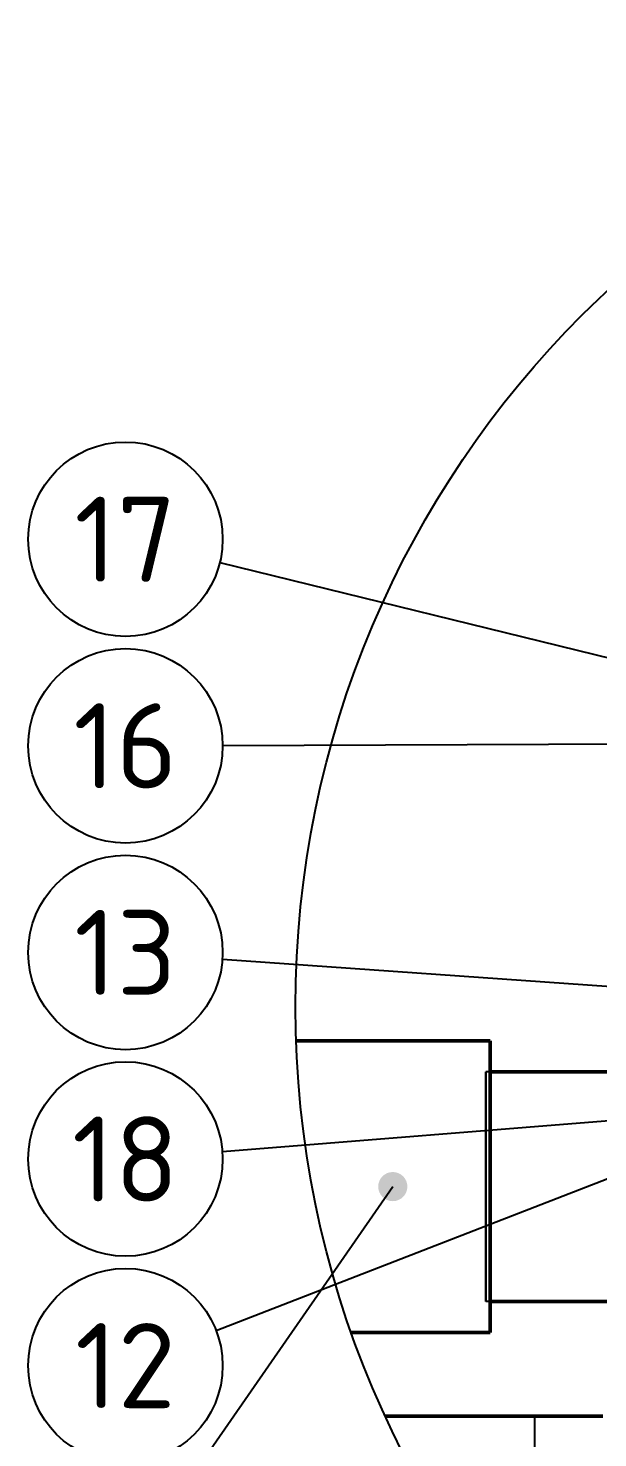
# Model space of a CAD drawing. Header units: millimetres. Extents: x 0 to 594, y 0 to 420.
# Drawn here: x 289.4 to 312.8, y 308.8 to 366.8 of the extents above; entities that cross this region are included whole.
import ezdxf
from ezdxf.enums import TextEntityAlignment as Align

# ---------------------------------------------------------------- set-up
doc = ezdxf.new("R2010")
doc.units = ezdxf.units.MM
doc.linetypes.add('ISO02-TRAZOS', pattern=[3.75, 3, -0.75])
for name, color, linetype, lineweight in [('01-VISIBLE', 7, 'CONTINUOUS', 50), ('02-OCULTA', 4, 'ISO02-TRAZOS', 25), ('06-TEXTO', 7, 'CONTINUOUS', 25), ('08-FINA', 5, 'CONTINUOUS', 25)]:
    doc.layers.add(name, color=color, linetype=linetype, lineweight=lineweight)
doc.styles.add('ISO3098', font='isocpeur.ttf')

msp = doc.modelspace()

# ---------------------------------------------------------------- hatches: boundary and pattern name
at = {"layer": '08-FINA'}
h = msp.add_hatch(color=7, dxfattribs=at)
h.dxf.hatch_style = 1
edge = h.paths.add_edge_path()
edge.add_arc((304.404, 319.105), 0.6, 0, 360)

# ---------------------------------------------------------------- linework, layer by layer
at = {"layer": '01-VISIBLE'}
for points in [[(308.404, 325.105), (300.431, 325.105)], [(308.404, 313.105), (308.404, 313.355), (308.404, 313.605), (308.404, 313.855), (308.404, 314.105), (308.404, 314.355), (308.404, 314.605), (308.404, 314.855), (308.404, 315.105), (308.404, 315.355), (308.404, 315.605), (308.404, 315.855), (308.404, 316.105), (308.404, 316.355), (308.404, 316.605), (308.404, 316.855), (308.404, 317.105), (308.404, 317.355), (308.404, 317.605), (308.404, 317.855), (308.404, 318.105), (308.404, 318.355), (308.404, 318.605), (308.404, 318.855), (308.404, 319.105), (308.404, 319.355), (308.404, 319.605), (308.404, 319.855), (308.404, 320.105), (308.404, 320.355), (308.404, 320.605), (308.404, 320.855), (308.404, 321.105), (308.404, 321.355), (308.404, 321.605), (308.404, 321.855), (308.404, 322.105), (308.404, 322.355), (308.404, 322.605), (308.404, 322.855), (308.404, 323.105), (308.404, 323.355), (308.404, 323.605), (308.404, 323.855), (308.404, 324.105), (308.404, 324.355), (308.404, 324.605), (308.404, 324.855), (308.404, 325.105)], [(314.822, 323.83), (308.404, 323.83)], [(317.179, 314.38), (308.404, 314.38)], [(308.404, 313.105), (302.7, 313.105)], [(304.101, 309.655), (304.28, 309.655), (304.53, 309.655), (304.781, 309.655), (305.031, 309.655), (305.281, 309.655), (305.532, 309.655), (305.782, 309.655), (306.032, 309.655), (306.282, 309.655), (306.533, 309.655), (306.783, 309.655), (307.033, 309.655), (307.283, 309.655), (307.534, 309.655), (307.784, 309.655), (308.034, 309.655), (308.284, 309.655), (308.535, 309.655), (308.785, 309.655), (309.035, 309.655), (309.285, 309.655), (309.536, 309.655), (309.786, 309.655), (310.036, 309.655), (310.286, 309.655), (310.537, 309.655), (310.787, 309.655), (311.037, 309.655), (311.288, 309.655), (311.538, 309.655), (311.788, 309.655), (312.038, 309.655), (312.289, 309.655), (312.539, 309.655), (312.789, 309.655), (313.039, 309.655)]]:
    msp.add_lwpolyline(points, dxfattribs=at)
at = {"layer": '02-OCULTA'}
for points in [[(308.404, 325.105), (308.404, 324.855), (308.404, 324.605), (308.404, 324.355), (308.404, 324.105), (308.404, 323.855), (308.404, 323.605), (308.404, 323.355), (308.404, 323.105), (308.404, 322.855), (308.404, 322.605), (308.404, 322.355), (308.404, 322.105), (308.404, 321.855), (308.404, 321.605), (308.404, 321.355), (308.404, 321.105), (308.404, 320.855), (308.404, 320.605), (308.404, 320.355), (308.404, 320.105), (308.404, 319.855), (308.404, 319.605), (308.404, 319.355), (308.404, 319.105), (308.404, 318.855), (308.404, 318.605), (308.404, 318.355), (308.404, 318.105), (308.404, 317.855), (308.404, 317.605), (308.404, 317.355), (308.404, 317.105), (308.404, 316.855), (308.404, 316.605), (308.404, 316.355), (308.404, 316.105), (308.404, 315.855), (308.404, 315.605), (308.404, 315.355), (308.404, 315.105), (308.404, 314.855), (308.404, 314.605), (308.404, 314.355), (308.404, 314.105), (308.404, 313.855), (308.404, 313.605), (308.404, 313.355), (308.404, 313.105)], [(308.229, 314.38), (308.229, 314.635), (308.229, 314.891), (308.229, 315.146), (308.229, 315.401), (308.229, 315.657), (308.229, 315.912), (308.229, 316.168), (308.229, 316.423), (308.229, 316.678), (308.229, 316.934), (308.229, 317.189), (308.229, 317.445), (308.229, 317.7), (308.229, 317.956), (308.229, 318.211), (308.229, 318.466), (308.229, 318.722), (308.229, 318.977), (308.229, 319.233), (308.229, 319.488), (308.229, 319.743), (308.229, 319.999), (308.229, 320.254), (308.229, 320.51), (308.229, 320.765), (308.229, 321.02), (308.229, 321.276), (308.229, 321.531), (308.229, 321.787), (308.229, 322.042), (308.229, 322.297), (308.229, 322.553), (308.229, 322.808), (308.229, 323.064), (308.229, 323.319), (308.229, 323.574), (308.229, 323.83)], [(308.229, 323.83), (308.229, 323.574), (308.229, 323.319), (308.229, 323.064), (308.229, 322.808), (308.229, 322.553), (308.229, 322.297), (308.229, 322.042), (308.229, 321.787), (308.229, 321.531), (308.229, 321.276), (308.229, 321.02), (308.229, 320.765), (308.229, 320.51), (308.229, 320.254), (308.229, 319.999), (308.229, 319.743), (308.229, 319.488), (308.229, 319.233), (308.229, 318.977), (308.229, 318.722), (308.229, 318.466), (308.229, 318.211), (308.229, 317.956), (308.229, 317.7), (308.229, 317.445), (308.229, 317.189), (308.229, 316.934), (308.229, 316.678), (308.229, 316.423), (308.229, 316.168), (308.229, 315.912), (308.229, 315.657), (308.229, 315.401), (308.229, 315.146), (308.229, 314.891), (308.229, 314.635), (308.229, 314.38)], [(308.404, 323.83), (308.229, 323.83)], [(308.404, 314.38), (308.229, 314.38)], [(313.039, 309.655), (312.789, 309.655), (312.539, 309.655), (312.289, 309.655), (312.038, 309.655), (311.788, 309.655), (311.538, 309.655), (311.288, 309.655), (311.037, 309.655), (310.787, 309.655), (310.537, 309.655), (310.286, 309.655), (310.036, 309.655), (309.786, 309.655), (309.536, 309.655), (309.285, 309.655), (309.035, 309.655), (308.785, 309.655), (308.535, 309.655), (308.284, 309.655), (308.034, 309.655), (307.784, 309.655), (307.534, 309.655), (307.283, 309.655), (307.033, 309.655), (306.783, 309.655), (306.533, 309.655), (306.282, 309.655), (306.032, 309.655), (305.782, 309.655), (305.532, 309.655), (305.281, 309.655), (305.031, 309.655), (304.781, 309.655), (304.53, 309.655), (304.28, 309.655), (304.101, 309.655)], [(313.012, 309.655), (312.762, 309.655), (312.511, 309.655), (312.26, 309.655), (312.009, 309.655), (311.759, 309.655), (311.508, 309.655), (311.257, 309.655), (311.006, 309.655), (310.756, 309.655), (310.505, 309.655), (310.254, 309.655)], [(310.254, 309.655), (310.505, 309.655), (310.756, 309.655), (311.006, 309.655), (311.257, 309.655), (311.508, 309.655), (311.759, 309.655), (312.009, 309.655), (312.26, 309.655), (312.511, 309.655), (312.762, 309.655), (313.012, 309.655)], [(310.254, 302.905), (310.254, 309.655)]]:
    msp.add_lwpolyline(points, dxfattribs=at)
at = {"layer": '08-FINA'}
for p, q in [((297.289, 344.784), (327.304, 337.417)), ((297.404, 337.254), (315.829, 337.33)), ((297.394, 328.458), (325.304, 326.505)), ((297.392, 320.555), (336.134, 323.635)), ((297.133, 313.184), (322.829, 323.155)), ((295.683, 306.525), (304.404, 319.105))]:
    msp.add_line(p, q, dxfattribs=at)
for centre, radius in [((340.667, 326.5), 40.263), ((293.404, 345.738), 4), ((293.404, 337.238), 4), ((293.404, 328.738), 4), ((293.404, 320.238), 4), ((293.404, 311.738), 4)]:
    msp.add_circle(centre, radius, dxfattribs=at)

# ---------------------------------------------------------------- texts
at = {"layer": '06-TEXTO', "style": 'ISO3098'}
for s, p in [('17', (293.404, 345.738)), ('16', (293.404, 337.238)), ('13', (293.404, 328.738)), ('18', (293.404, 320.238)), ('12', (293.404, 311.738))]:
    msp.add_text(s, height=3.5, dxfattribs=at).set_placement(p, align=Align.MIDDLE_CENTER)

doc.saveas('drawing.dxf')
